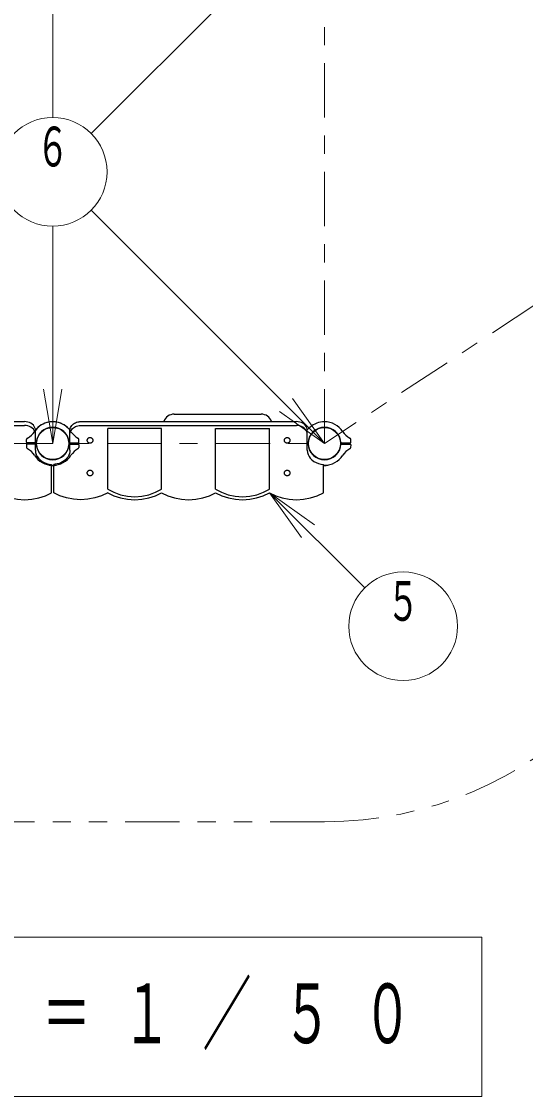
# Model space of a CAD drawing. Units: millimetres on the paper. Extents: x -385 to 0, y 0 to 267.
# Drawn here: x -317.5 to -289.7, y 140.9 to 200.2 of the extents above; entities that cross this region are included whole.
import ezdxf
from ezdxf.enums import TextEntityAlignment as Align

# ---------------------------------------------------------------- set-up
doc = ezdxf.new("R2010")
doc.units = ezdxf.units.MM
doc.linetypes.add('USER2', pattern=[6, 3, -1, 1, -1])
doc.linetypes.add('USER3', pattern=[8, 3, -1, 1, -1, 1, -1])
doc.layers.add('1_50', color=7, linetype='Continuous', lineweight=25)
doc.styles.add('ＭＳ ゴシック', font='')
doc.styles.get('ＭＳ ゴシック').set_extended_font_data('MS Gothic')

msp = doc.modelspace()

# ---------------------------------------------------------------- linework, layer by layer
at = {"layer": '1_50', "linetype": 'USER2', "lineweight": 13}
for p, q in [((-243.9, 214.442), (-300.748, 176.945)), ((-300.748, 176.945), (-300.748, 206.945)), ((-330.748, 176.945), (-300.748, 176.945))]:
    msp.add_line(p, q, dxfattribs=at)
at = {"layer": '1_50', "lineweight": 13}
for p, q in [((-315.748, 206.945), (-315.748, 194.945)), ((-300.748, 206.945), (-313.626, 194.066)), ((-300.748, 176.945), (-313.626, 189.824)), ((-315.748, 176.945), (-315.748, 188.945)), ((-315.748, 176.945), (-316.248, 179.945)), ((-315.248, 179.945), (-315.748, 176.945)), ((-315.748, 176.945), (-315.748, 179.945)), ((-302.515, 179.42), (-300.748, 176.945)), ((-300.748, 176.945), (-303.223, 178.713)), ((-300.748, 176.945), (-302.869, 179.066)), ((-302.016, 171.749), (-303.784, 174.224)), ((-303.784, 174.224), (-301.309, 172.457)), ((-303.784, 174.224), (-301.662, 172.103)), ((-303.784, 174.224), (-298.531, 168.972)), ((-292.074, 149.68), (-339.874, 149.68)), ((-292.074, 140.88), (-292.074, 149.68)), ((-339.874, 140.88), (-292.074, 140.88))]:
    msp.add_line(p, q, dxfattribs=at)
at = {"layer": '1_50', "color": 1}
for p, q in [((-329.197, 178.155), (-317.299, 178.155)), ((-314.197, 178.155), (-302.299, 178.155)), ((-329.197, 177.937), (-317.299, 177.937)), ((-316.699, 176.567), (-316.699, 177.663)), ((-314.797, 176.567), (-314.797, 177.663)), ((-314.197, 177.937), (-302.299, 177.937)), ((-301.699, 176.567), (-301.699, 177.663)), ((-315.808, 174.224), (-315.808, 175.79)), ((-315.688, 174.224), (-315.688, 175.79)), ((-300.808, 174.224), (-300.808, 175.79))]:
    msp.add_line(p, q, dxfattribs=at)
at = {"layer": '1_50', "color": 40}
msp.add_line((-309.048, 178.565), (-304.248, 178.565), dxfattribs=at)
at = {"layer": '1_50', "color": 2}
for p, q in [((-309.736, 177.773), (-312.712, 177.773)), ((-312.712, 174.428), (-312.712, 177.773)), ((-309.736, 174.428), (-309.736, 177.773)), ((-306.76, 174.428), (-306.76, 177.773)), ((-306.76, 177.773), (-303.784, 177.773)), ((-303.784, 174.428), (-303.784, 177.773)), ((-317.196, 177.016), (-317.191, 177.162)), ((-316.685, 176.975), (-317.156, 176.975)), ((-316.685, 176.975), (-316.699, 176.975)), ((-314.81, 176.975), (-314.797, 176.975)), ((-314.81, 176.975), (-314.339, 176.975)), ((-314.299, 177.016), (-314.304, 177.162)), ((-301.685, 176.975), (-301.699, 176.975)), ((-299.81, 176.975), (-299.339, 176.975)), ((-299.299, 177.016), (-299.304, 177.162)), ((-317.196, 176.873), (-317.191, 176.716)), ((-316.685, 176.915), (-317.156, 176.915)), ((-316.685, 176.915), (-316.699, 176.915)), ((-314.81, 176.915), (-314.797, 176.915)), ((-314.81, 176.915), (-314.339, 176.915)), ((-314.299, 176.873), (-314.305, 176.716)), ((-301.685, 176.915), (-301.699, 176.915)), ((-299.81, 176.915), (-299.339, 176.915)), ((-299.299, 176.873), (-299.305, 176.716))]:
    msp.add_line(p, q, dxfattribs=at)
at = {"layer": '1_50'}
for p, q in [((-315.948, 175.762), (-315.948, 175.758)), ((-315.548, 175.762), (-315.548, 175.758)), ((-300.548, 175.762), (-300.548, 175.758))]:
    msp.add_line(p, q, dxfattribs=at)
at = {"layer": '1_50', "linetype": 'USER3', "lineweight": 13}
msp.add_line((-300.748, 156.054), (-330.748, 156.054), dxfattribs=at)
at = {"layer": '1_50', "color": 1}
for points in [[(-316.699, 177.663), (-316.706, 177.74), (-316.728, 177.815), (-316.764, 177.886), (-316.813, 177.952), (-316.874, 178.011), (-316.946, 178.061), (-317.026, 178.101), (-317.113, 178.131), (-317.205, 178.149), (-317.299, 178.155)], [(-314.797, 177.663), (-314.793, 177.721), (-314.78, 177.778), (-314.76, 177.833), (-314.731, 177.886), (-314.696, 177.936), (-314.653, 177.983), (-314.604, 178.024), (-314.549, 178.061), (-314.49, 178.092), (-314.426, 178.117), (-314.36, 178.136), (-314.291, 178.149), (-314.244, 178.153), (-314.197, 178.155)], [(-301.699, 177.663), (-301.706, 177.74), (-301.728, 177.815), (-301.764, 177.886), (-301.813, 177.952), (-301.874, 178.011), (-301.946, 178.061), (-302.026, 178.101), (-302.113, 178.131), (-302.205, 178.149), (-302.299, 178.155)], [(-316.699, 177.445), (-316.706, 177.522), (-316.728, 177.597), (-316.764, 177.668), (-316.813, 177.734), (-316.874, 177.793), (-316.946, 177.843), (-317.026, 177.883), (-317.113, 177.913), (-317.205, 177.931), (-317.299, 177.937)], [(-314.797, 177.445), (-314.793, 177.503), (-314.78, 177.56), (-314.76, 177.615), (-314.731, 177.668), (-314.696, 177.718), (-314.653, 177.765), (-314.604, 177.806), (-314.549, 177.843), (-314.49, 177.874), (-314.426, 177.899), (-314.36, 177.918), (-314.291, 177.931), (-314.244, 177.935), (-314.197, 177.937)], [(-301.699, 177.445), (-301.706, 177.522), (-301.728, 177.597), (-301.764, 177.668), (-301.813, 177.734), (-301.874, 177.793), (-301.946, 177.843), (-302.026, 177.883), (-302.113, 177.913), (-302.205, 177.931), (-302.299, 177.937)], [(-316.699, 176.567), (-316.688, 176.45), (-316.656, 176.336), (-316.603, 176.227), (-316.531, 176.125), (-316.441, 176.034), (-316.335, 175.955), (-316.216, 175.889), (-316.087, 175.84), (-315.95, 175.806), (-315.808, 175.79)], [(-314.797, 176.567), (-314.803, 176.475), (-314.824, 176.383), (-314.857, 176.294), (-314.903, 176.209), (-314.961, 176.129), (-315.03, 176.056), (-315.11, 175.989), (-315.198, 175.931), (-315.295, 175.882), (-315.398, 175.843), (-315.505, 175.814), (-315.617, 175.796), (-315.652, 175.792), (-315.688, 175.79)], [(-301.699, 176.567), (-301.688, 176.45), (-301.656, 176.336), (-301.603, 176.227), (-301.531, 176.125), (-301.441, 176.034), (-301.335, 175.955), (-301.216, 175.889), (-301.087, 175.84), (-300.95, 175.806), (-300.808, 175.79)], [(-318.784, 174.224), (-318.443, 174.06), (-318.076, 173.939), (-317.69, 173.866), (-317.296, 173.841), (-316.901, 173.866), (-316.516, 173.939), (-316.148, 174.06), (-315.808, 174.224)], [(-312.712, 174.224), (-313.052, 174.06), (-313.42, 173.939), (-313.805, 173.866), (-314.2, 173.841), (-314.594, 173.866), (-314.98, 173.939), (-315.347, 174.06), (-315.688, 174.224)], [(-312.712, 174.224), (-312.371, 174.06), (-312.004, 173.939), (-311.618, 173.866), (-311.224, 173.841), (-310.829, 173.866), (-310.444, 173.939), (-310.076, 174.06), (-309.736, 174.224)], [(-309.736, 174.224), (-309.395, 174.06), (-309.028, 173.939), (-308.642, 173.866), (-308.248, 173.841), (-307.853, 173.866), (-307.468, 173.939), (-307.1, 174.06), (-306.76, 174.224)], [(-306.76, 174.224), (-306.419, 174.06), (-306.052, 173.939), (-305.666, 173.866), (-305.272, 173.841), (-304.877, 173.866), (-304.492, 173.939), (-304.124, 174.06), (-303.784, 174.224)], [(-303.784, 174.224), (-303.443, 174.06), (-303.076, 173.939), (-302.69, 173.866), (-302.296, 173.841), (-301.901, 173.866), (-301.516, 173.939), (-301.148, 174.06), (-300.808, 174.224)]]:
    msp.add_lwpolyline(points, dxfattribs=at)
at = {"layer": '1_50'}
for points in [[(-313.518, 177.118), (-313.518, 177.13), (-313.52, 177.142), (-313.523, 177.154), (-313.528, 177.165), (-313.534, 177.177), (-313.54, 177.187), (-313.548, 177.198), (-313.557, 177.207), (-313.567, 177.216), (-313.578, 177.224), (-313.59, 177.232), (-313.603, 177.238), (-313.616, 177.244), (-313.63, 177.249), (-313.644, 177.252), (-313.658, 177.255), (-313.673, 177.256), (-313.688, 177.257), (-313.702, 177.256), (-313.717, 177.255), (-313.732, 177.252), (-313.746, 177.249), (-313.76, 177.244), (-313.773, 177.238), (-313.785, 177.232), (-313.797, 177.224), (-313.808, 177.216), (-313.818, 177.207), (-313.827, 177.198), (-313.835, 177.187), (-313.842, 177.177), (-313.847, 177.165), (-313.852, 177.154), (-313.855, 177.142), (-313.857, 177.13), (-313.858, 177.118), (-313.857, 177.106), (-313.855, 177.093), (-313.852, 177.082), (-313.847, 177.07), (-313.842, 177.059), (-313.835, 177.048), (-313.827, 177.038), (-313.818, 177.028), (-313.808, 177.019), (-313.797, 177.011), (-313.785, 177.004), (-313.773, 176.997), (-313.76, 176.991), (-313.746, 176.987), (-313.732, 176.983), (-313.717, 176.981), (-313.702, 176.979), (-313.688, 176.978), (-313.673, 176.979), (-313.658, 176.981), (-313.644, 176.983), (-313.63, 176.987), (-313.616, 176.991), (-313.603, 176.997), (-313.59, 177.004), (-313.578, 177.011), (-313.567, 177.019), (-313.557, 177.028), (-313.548, 177.038), (-313.54, 177.048), (-313.534, 177.059), (-313.528, 177.07), (-313.523, 177.082), (-313.52, 177.093), (-313.518, 177.106)], [(-302.638, 177.118), (-302.638, 177.13), (-302.64, 177.142), (-302.643, 177.154), (-302.648, 177.165), (-302.654, 177.177), (-302.66, 177.187), (-302.668, 177.198), (-302.677, 177.207), (-302.687, 177.216), (-302.698, 177.224), (-302.71, 177.232), (-302.723, 177.238), (-302.736, 177.244), (-302.75, 177.249), (-302.764, 177.252), (-302.778, 177.255), (-302.793, 177.256), (-302.808, 177.257), (-302.822, 177.256), (-302.837, 177.255), (-302.852, 177.252), (-302.866, 177.249), (-302.88, 177.244), (-302.893, 177.238), (-302.905, 177.232), (-302.917, 177.224), (-302.928, 177.216), (-302.938, 177.207), (-302.947, 177.198), (-302.955, 177.187), (-302.962, 177.177), (-302.967, 177.165), (-302.972, 177.154), (-302.975, 177.142), (-302.977, 177.13), (-302.978, 177.118), (-302.977, 177.106), (-302.975, 177.093), (-302.972, 177.082), (-302.967, 177.07), (-302.962, 177.059), (-302.955, 177.048), (-302.947, 177.038), (-302.938, 177.028), (-302.928, 177.019), (-302.917, 177.011), (-302.905, 177.004), (-302.893, 176.997), (-302.88, 176.991), (-302.866, 176.987), (-302.852, 176.983), (-302.837, 176.981), (-302.822, 176.979), (-302.808, 176.978), (-302.793, 176.979), (-302.778, 176.981), (-302.764, 176.983), (-302.75, 176.987), (-302.736, 176.991), (-302.723, 176.997), (-302.71, 177.004), (-302.698, 177.011), (-302.687, 177.019), (-302.677, 177.028), (-302.668, 177.038), (-302.66, 177.048), (-302.654, 177.059), (-302.648, 177.07), (-302.643, 177.082), (-302.64, 177.093), (-302.638, 177.106)], [(-313.518, 175.316), (-313.518, 175.328), (-313.52, 175.34), (-313.523, 175.352), (-313.528, 175.363), (-313.534, 175.374), (-313.54, 175.385), (-313.548, 175.395), (-313.557, 175.405), (-313.567, 175.414), (-313.578, 175.422), (-313.59, 175.43), (-313.603, 175.436), (-313.616, 175.442), (-313.63, 175.446), (-313.644, 175.45), (-313.658, 175.453), (-313.673, 175.454), (-313.688, 175.455), (-313.702, 175.454), (-313.717, 175.453), (-313.732, 175.45), (-313.746, 175.446), (-313.76, 175.442), (-313.773, 175.436), (-313.785, 175.43), (-313.797, 175.422), (-313.808, 175.414), (-313.818, 175.405), (-313.827, 175.395), (-313.835, 175.385), (-313.842, 175.374), (-313.847, 175.363), (-313.852, 175.352), (-313.855, 175.34), (-313.857, 175.328), (-313.858, 175.316), (-313.857, 175.303), (-313.855, 175.291), (-313.852, 175.279), (-313.847, 175.268), (-313.842, 175.257), (-313.835, 175.246), (-313.827, 175.236), (-313.818, 175.226), (-313.808, 175.217), (-313.797, 175.209), (-313.785, 175.201), (-313.773, 175.195), (-313.76, 175.189), (-313.746, 175.185), (-313.732, 175.181), (-313.717, 175.178), (-313.702, 175.177), (-313.688, 175.176), (-313.673, 175.177), (-313.658, 175.178), (-313.644, 175.181), (-313.63, 175.185), (-313.616, 175.189), (-313.603, 175.195), (-313.59, 175.201), (-313.578, 175.209), (-313.567, 175.217), (-313.557, 175.226), (-313.548, 175.236), (-313.54, 175.246), (-313.534, 175.257), (-313.528, 175.268), (-313.523, 175.279), (-313.52, 175.291), (-313.518, 175.303)], [(-302.638, 175.316), (-302.638, 175.328), (-302.64, 175.34), (-302.643, 175.352), (-302.648, 175.363), (-302.654, 175.374), (-302.66, 175.385), (-302.668, 175.395), (-302.677, 175.405), (-302.687, 175.414), (-302.698, 175.422), (-302.71, 175.43), (-302.723, 175.436), (-302.736, 175.442), (-302.75, 175.446), (-302.764, 175.45), (-302.778, 175.453), (-302.793, 175.454), (-302.808, 175.455), (-302.822, 175.454), (-302.837, 175.453), (-302.852, 175.45), (-302.866, 175.446), (-302.88, 175.442), (-302.893, 175.436), (-302.905, 175.43), (-302.917, 175.422), (-302.928, 175.414), (-302.938, 175.405), (-302.947, 175.395), (-302.955, 175.385), (-302.962, 175.374), (-302.967, 175.363), (-302.972, 175.352), (-302.975, 175.34), (-302.977, 175.328), (-302.978, 175.316), (-302.977, 175.303), (-302.975, 175.291), (-302.972, 175.279), (-302.967, 175.268), (-302.962, 175.257), (-302.955, 175.246), (-302.947, 175.236), (-302.938, 175.226), (-302.928, 175.217), (-302.917, 175.209), (-302.905, 175.201), (-302.893, 175.195), (-302.88, 175.189), (-302.866, 175.185), (-302.852, 175.181), (-302.837, 175.178), (-302.822, 175.177), (-302.808, 175.176), (-302.793, 175.177), (-302.778, 175.178), (-302.764, 175.181), (-302.75, 175.185), (-302.736, 175.189), (-302.723, 175.195), (-302.71, 175.201), (-302.698, 175.209), (-302.687, 175.217), (-302.677, 175.226), (-302.668, 175.236), (-302.66, 175.246), (-302.654, 175.257), (-302.648, 175.268), (-302.643, 175.279), (-302.64, 175.291), (-302.638, 175.303)]]:
    msp.add_lwpolyline(points, close=True, dxfattribs=at)
at = {"layer": '1_50', "color": 2}
for points in [[(-312.712, 174.428), (-312.378, 174.247), (-312.011, 174.114), (-311.623, 174.032), (-311.224, 174.005), (-310.824, 174.032), (-310.436, 174.114), (-310.07, 174.247), (-309.736, 174.428)], [(-306.76, 174.428), (-306.426, 174.247), (-306.059, 174.114), (-305.671, 174.032), (-305.272, 174.005), (-304.872, 174.032), (-304.484, 174.114), (-304.118, 174.247), (-303.784, 174.428)]]:
    msp.add_lwpolyline(points, dxfattribs=at)
at = {"layer": '1_50', "lineweight": 13}
for centre in [(-315.748, 191.945), (-296.41, 166.85)]:
    msp.add_circle(centre, 3, dxfattribs=at)
at = {"layer": '1_50'}
for centre in [(-315.748, 176.945), (-300.748, 176.945)]:
    msp.add_circle(centre, 0.891, dxfattribs=at)
at = {"layer": '1_50', "color": 2}
for centre, radius, start, end in [((-315.748, 176.945), 1.2, 90, 147.27281), ((-315.748, 176.945), 1.2, 90, 132.21724), ((-315.748, 176.945), 1.2, 47.78276, 90), ((-315.748, 176.945), 1.2, 32.7272, 90), ((-300.748, 176.945), 1.2, 90, 132.21724), ((-300.748, 176.945), 1.2, 32.7272, 90), ((-317.598, 178.134), 1, 297.45884, 327.27281), ((-318.301, 179.759), 2.6, 307.97228, 312.21724), ((-315.748, 176.945), 0.9, 4.27066, 175.72934), ((-315.748, 176.945), 0.9, 4.27066, 175.72934), ((-313.194, 179.759), 2.6, 227.78276, 232.02772), ((-313.897, 178.134), 1, 212.72719, 242.54116), ((-303.301, 179.759), 2.6, 307.97228, 312.21724), ((-300.748, 176.945), 0.9, 4.27066, 175.72934), ((-298.897, 178.134), 1, 212.72719, 242.54116), ((-317.156, 177.015), 0.04, 178, 270), ((-317.091, 177.158), 0.1, 117.45884, 178), ((-317.091, 177.158), 0.1, 117.45884, 178), ((-316.685, 177.015), 0.04, 270, 355.72934), ((-316.685, 177.015), 0.04, 270, 355.72934), ((-314.81, 177.015), 0.04, 184.27066, 270), ((-314.81, 177.015), 0.04, 184.27066, 270), ((-314.404, 177.158), 0.1, 2, 62.54116), ((-314.404, 177.158), 0.1, 2, 62.54116), ((-314.339, 177.015), 0.04, 270, 2), ((-301.685, 177.015), 0.04, 270, 355.72934), ((-299.81, 177.015), 0.04, 184.27066, 270), ((-299.404, 177.158), 0.1, 2, 62.54116), ((-299.404, 177.158), 0.1, 2, 62.54116), ((-299.339, 177.015), 0.04, 270, 2), ((-317.156, 176.875), 0.04, 90, 182), ((-317.091, 176.732), 0.1, 182, 242.54116), ((-317.598, 175.755), 1, 32.7272, 62.54116), ((-316.685, 176.875), 0.04, 4.27066, 90), ((-316.685, 176.875), 0.04, 4.27066, 90), ((-315.748, 176.945), 0.9, 184.27066, 355.72934), ((-315.748, 176.945), 0.9, 184.27066, 355.72934), ((-314.81, 176.875), 0.04, 90, 175.72934), ((-314.81, 176.875), 0.04, 90, 175.72934), ((-313.897, 175.755), 1, 117.45884, 147.27281), ((-314.404, 176.732), 0.1, 297.45884, 358), ((-314.339, 176.875), 0.04, 358, 90), ((-301.685, 176.875), 0.04, 4.27066, 90), ((-300.748, 176.945), 0.9, 184.27066, 355.72934), ((-299.81, 176.875), 0.04, 90, 175.72934), ((-298.897, 175.755), 1, 117.45884, 147.27281), ((-299.404, 176.732), 0.1, 297.45884, 358), ((-299.339, 176.875), 0.04, 358, 90), ((-315.748, 176.945), 1.2, 212.72719, 270), ((-315.748, 176.945), 1.2, 267.13402, 270), ((-315.748, 176.945), 1.2, 270, 327.27281), ((-315.748, 176.945), 1.2, 270, 272.86598), ((-300.748, 176.945), 1.2, 267.13402, 270), ((-300.748, 176.945), 1.2, 270, 327.27281)]:
    msp.add_arc(centre, radius, start, end, dxfattribs=at)
at = {"layer": '1_50', "color": 40}
for centre, start, end in [((-309.048, 177.965), 90, 161.54102), ((-304.248, 177.965), 18.45897, 90)]:
    msp.add_arc(centre, 0.6, start, end, dxfattribs=at)
at = {"layer": '1_50', "linetype": 'USER3', "lineweight": 13}
msp.add_arc((-300.748, 176.945), 20.891, 270, 0, dxfattribs=at)
at = {"layer": '1_50'}
for centre, radius, start, end in [((-315.928, 175.758), 0.02, 180, 261.37307), ((-315.748, 176.945), 1.22, 261.37307, 270), ((-315.748, 176.945), 1.22, 270, 278.62693), ((-315.568, 175.758), 0.02, 278.62693, 0), ((-300.748, 176.945), 1.22, 270, 278.62693), ((-300.568, 175.758), 0.02, 278.62693, 0), ((-315.748, 176.945), 1.22, 267.18104, 270), ((-315.748, 176.945), 1.22, 270, 272.81896), ((-300.748, 176.945), 1.22, 267.18104, 270)]:
    msp.add_arc(centre, radius, start, end, dxfattribs=at)

# ---------------------------------------------------------------- texts
at = {"layer": '1_50', "style": 'ＭＳ ゴシック', "width": 0.6}
for s, p in [('６', (-315.748, 194.445)), ('５', (-296.41, 169.35))]:
    msp.add_text(s, height=2.199, dxfattribs=at).set_placement(p, align=Align.TOP_CENTER)
at = {"layer": '1_50', "insert": (-338.474, 145.28), "char_height": 3.299, "attachment_point": 4, "style": 'ＭＳ ゴシック'}
msp.add_mtext('\\T1.64;\\W0.6;平面図\u3000Ｓ＝１／５０', dxfattribs=at)

doc.saveas('drawing.dxf')
